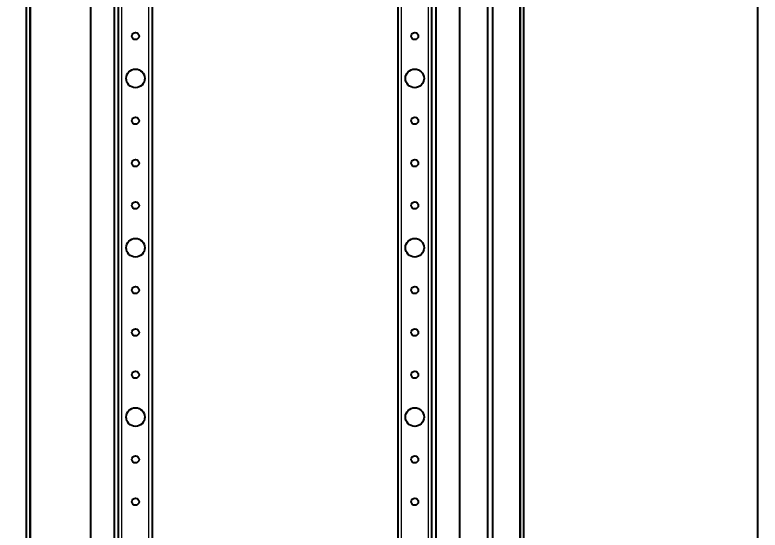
# Model space of a CAD drawing. Header units: millimetres. Extents: x -141 to 1299, y -1456 to 1043.
# Drawn here: x 858.8 to 1299, y -982.8 to -678.5 of the extents above; entities that cross this region are included whole.
import ezdxf

# ---------------------------------------------------------------- set-up
doc = ezdxf.new("R2010")
doc.units = ezdxf.units.MM
doc.layers.add('FORMAT', color=7, linetype='Continuous')
doc.styles.add('SLDTEXTSTYLE0', font='TXT', dxfattribs={"width": 0.75})
doc.dimstyles.new('SLDDIMSTYLE0', dxfattribs={"dimtxt": 20, "dimasz": 10, "dimexe": 0, "dimexo": 0.0625, "dimgap": 5, "dimtad": 2, "dimdec": 1, "dimrnd": 1e-09, "dimzin": 12, "dimdsep": 46, "dimtxsty": 'SLDTEXTSTYLE0', "dimsah": 1, "dimcen": 0.09, "dimadec": 0, "dimazin": 3, "dimtfac": 1, "dimtofl": 0, "dimtmove": 0, "dimatfit": 3, "dimfxl": 0, "dimfrac": 2, "dimtolj": 1, "dimtzin": 12, "dimarcsym": 0})

# ---------------------------------------------------------------- blocks, each defined once
blk = doc.blocks.new('_D_5')
at = {"layer": 'FORMAT'}
for p, q in [((1151.5, 749.96), (1298.5, 749.96)), ((1297.5, 749.96), (1297.5, -1182.04)), ((1151.5, -1182.04), (1298.5, -1182.04))]:
    blk.add_line(p, q, dxfattribs=at)
for points in [[(1297.5, 749.96), (1295.96, 739.96), (1299.04, 739.96)], [(1297.5, -1182.04), (1299.04, -1172.04), (1295.96, -1172.04)]]:
    blk.add_solid(points, dxfattribs=at)
at = {"layer": 'FORMAT', "insert": (1271.72, -245.59), "char_height": 20, "attachment_point": 1, "rotation": 90, "style": 'SLDTEXTSTYLE0'}
blk.add_mtext('1932', dxfattribs=at)
blk = doc.blocks.new('_D_7')
at = {"layer": 'FORMAT'}
for p, q in [((871.56, 760.71), (651.14, 760.71)), ((652.14, 760.71), (652.14, -1192.79)), ((871.56, -1192.79), (651.14, -1192.79))]:
    blk.add_line(p, q, dxfattribs=at)
for points in [[(652.14, 760.71), (650.6, 750.71), (653.67, 750.71)], [(652.14, -1192.79), (653.67, -1182.79), (650.6, -1182.79)]]:
    blk.add_solid(points, dxfattribs=at)
at = {"layer": 'FORMAT', "insert": (626.35, -256.67), "char_height": 20, "attachment_point": 1, "rotation": 90, "style": 'SLDTEXTSTYLE0'}
blk.add_mtext('1953,5', dxfattribs=at)

msp = doc.modelspace()

# ---------------------------------------------------------------- linework, layer by layer
at = {"color": 7, "linetype": 'Continuous', "lineweight": 25}
for p, q in [((865.49, 861.46), (865.49, -1293.54)), ((867.49, 861.46), (867.49, -1293.54)), ((1157.49, -1293.54), (1157.49, 861.46)), ((1159.49, -1293.54), (1159.49, 861.46)), ((917.49, 828.46), (917.49, -1260.54)), ((1107.49, 828.46), (1107.49, -1260.54)), ((919.99, -1233.54), (919.99, 801.46)), ((939.99, -1233.54), (939.99, 801.46)), ((1084.99, 801.46), (1084.99, -1233.54)), ((1104.99, 801.46), (1104.99, -1233.54)), ((903.49, -513.04), (903.49, -1144.04)), ((1121.49, -541.21), (1121.49, -1161.04)), ((1138.19, -1150.04), (1138.19, -541.54)), ((1141.19, -1150.04), (1141.19, -541.54))]:
    msp.add_line(p, q, dxfattribs=at)
at = {"color": 8, "linetype": 'Continuous', "lineweight": 18}
for p, q in [((1156.89, 858.86), (1156.89, -1290.94)), ((921.99, -1233.54), (921.99, 801.46)), ((937.99, -1233.54), (937.99, 801.46)), ((1086.99, 801.46), (1086.99, -1233.54)), ((1102.99, 801.46), (1102.99, -1233.54)), ((868.09, -1142.34), (868.09, -514.74))]:
    msp.add_line(p, q, dxfattribs=at)
at = {"color": 7, "linetype": 'Continuous', "lineweight": 25}
for centre, radius in [((929.99, -691.04), 2.1), ((1094.99, -691.04), 2.1), ((929.99, -716.04), 5.5), ((1094.99, -716.04), 5.5), ((929.99, -741.04), 2.1), ((1094.99, -741.04), 2.1), ((929.99, -766.04), 2.1), ((1094.99, -766.04), 2.1), ((929.99, -791.04), 2.1), ((1094.99, -791.04), 2.1), ((929.99, -816.04), 5.5), ((1094.99, -816.04), 5.5), ((929.99, -841.04), 2.1), ((1094.99, -841.04), 2.1), ((929.99, -866.04), 2.1), ((1094.99, -866.04), 2.1), ((929.99, -891.04), 2.1), ((1094.99, -891.04), 2.1), ((929.99, -916.04), 5.5), ((1094.99, -916.04), 5.5), ((929.99, -941.04), 2.1), ((1094.99, -941.04), 2.1), ((929.99, -966.04), 2.1), ((1094.99, -966.04), 2.1)]:
    msp.add_circle(centre, radius, dxfattribs=at)

# ---------------------------------------------------------------- dimensions: what is measured, and where the dimension line sits
at = {"layer": 'FORMAT'}
for base, p1, p2, picture, middle in [((652.14, -1192.79), (871.57, 760.71), (871.57, -1192.79), '_D_7', (652.14, -216.04)), ((1297.5, -1182.04), (1151.49, 749.96), (1151.49, -1182.04), '_D_5', (1297.5, -216.04))]:
    dim = msp.add_linear_dim(base=base, p1=p1, p2=p2, angle=90, dimstyle='SLDDIMSTYLE0', dxfattribs=at)
    dim.commit()
    dim.dimension.update_dxf_attribs({"geometry": picture, "text_midpoint": middle, "dimtype": 160})

doc.saveas('drawing.dxf')
